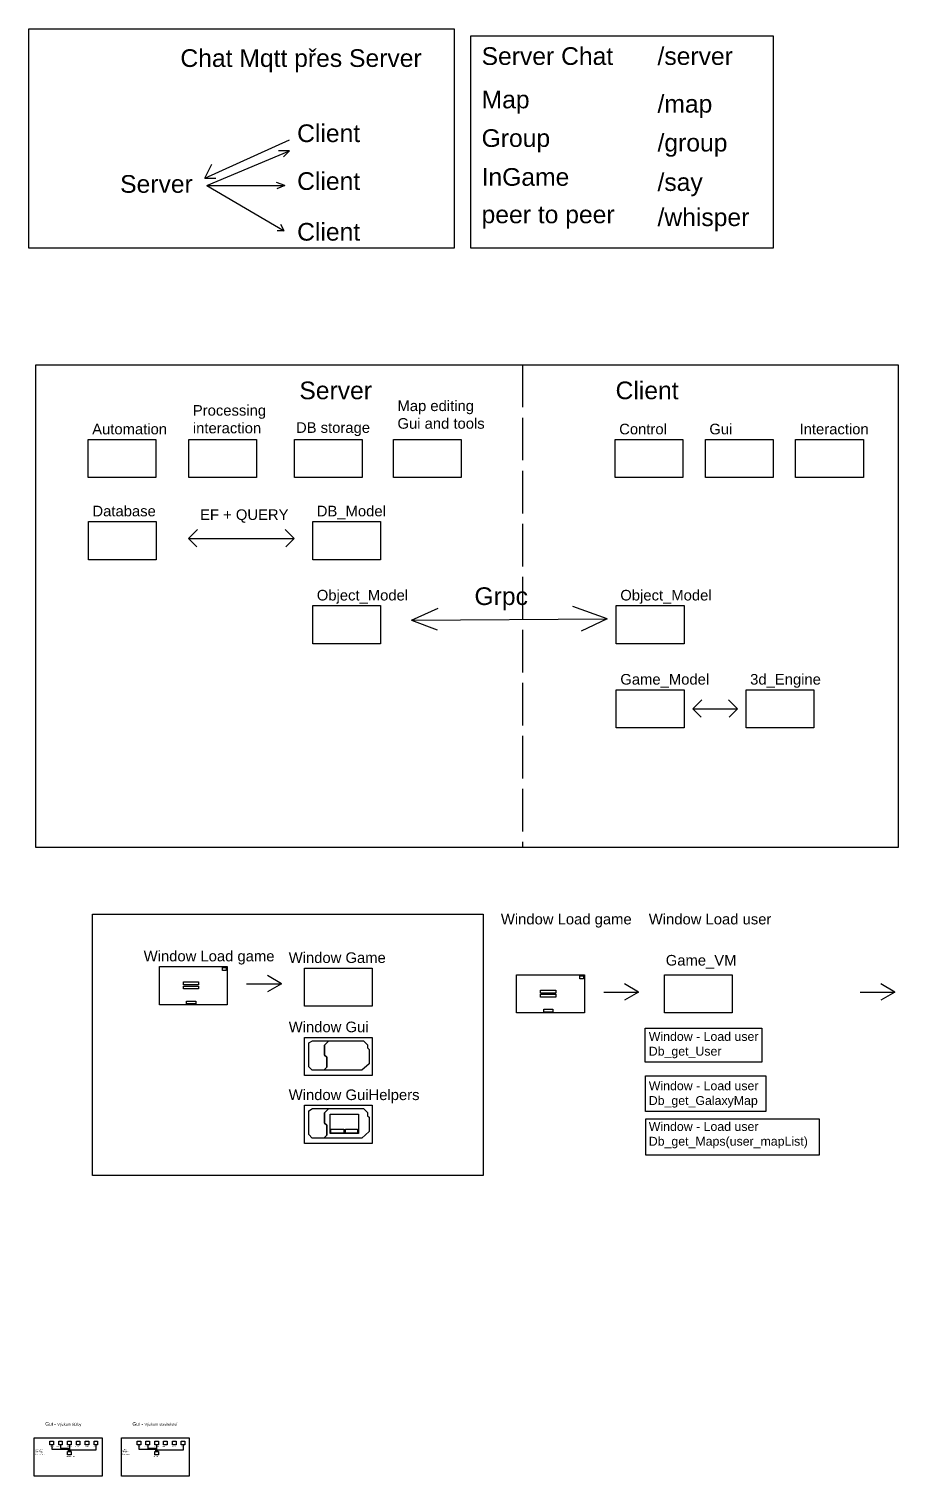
# Model space of a CAD drawing. Header units: millimetres. Extents: x 33057 to 249580, y -15894 to 47997.
# Drawn here: x 71760 to 96369, y -658 to 40291 of the extents above; entities that cross this region are included whole.
import ezdxf

# ---------------------------------------------------------------- set-up
doc = ezdxf.new("R2010")
doc.units = ezdxf.units.MM
doc.linetypes.add('ACAD_ISO02W100', pattern=[15, 12, -3])
for name, color, linetype in [('Kce', 9, 'Continuous'), ('Prvky', 103, 'Continuous'), ('základní', 4, 'Continuous')]:
    doc.layers.add(name, color=color, linetype=linetype)
doc.layers.add('Layer2', color=231, linetype='Continuous', plot=False)
doc.layers.add('Obrys', color=253, linetype='Continuous', lineweight=30)
doc.styles.get("Standard").update_dxf_attribs({"font": 'arial.ttf'})

msp = doc.modelspace()

# ---------------------------------------------------------------- linework, layer by layer
at = {"layer": 'Kce'}
for p, q in [((72356, 328), (72456, 328)), ((72456, 328), (72456, 228)), ((72606, 328), (72706, 328)), ((72706, 328), (72706, 228)), ((72856, 328), (72956, 328)), ((72956, 328), (72956, 228)), ((72956, 40), (72956, -60)), ((73106, 328), (73206, 328)), ((73206, 328), (73206, 228)), ((73356, 328), (73456, 328)), ((73456, 328), (73456, 228)), ((73606, 328), (73706, 328)), ((73706, 328), (73706, 228)), ((74825, 328), (74925, 328)), ((74925, 328), (74925, 228)), ((75075, 328), (75175, 328)), ((75175, 328), (75175, 228)), ((75325, 328), (75425, 328)), ((75425, 328), (75425, 228)), ((75425, 40), (75425, -60)), ((75575, 328), (75675, 328)), ((75675, 328), (75675, 228)), ((75825, 328), (75925, 328)), ((75925, 328), (75925, 228)), ((76075, 328), (76175, 328)), ((76175, 328), (76175, 228))]:
    msp.add_line(p, q, dxfattribs=at)
at = {"layer": 'Layer2'}
for p, q in [((72406, 228), (72406, 99)), ((72406, 99), (72871, 99)), ((72656, 228), (72656, 127)), ((72656, 127), (72885, 127)), ((72871, 99), (72871, 40)), ((72885, 127), (72885, 40)), ((72906, 228), (72906, 40)), ((73656, 79), (72934, 79)), ((72934, 79), (72934, 40)), ((73656, 228), (73656, 79)), ((74875, 228), (74875, 99)), ((74875, 99), (75340, 99)), ((75125, 228), (75125, 127)), ((75125, 127), (75355, 127)), ((75340, 99), (75340, 40)), ((75355, 127), (75355, 40)), ((75375, 228), (75375, 40)), ((76125, 79), (75404, 79)), ((75404, 79), (75404, 40)), ((76125, 228), (76125, 79))]:
    msp.add_line(p, q, dxfattribs=at)
at = {"layer": 'Obrys', "color": 30, "true_color": 0xf8991e}
for points in [[(73437, 28674), (75357, 28674), (75357, 27594), (73437, 27594)], [(76288, 28674), (78208, 28674), (78208, 27594), (76288, 27594)], [(79276, 28674), (81196, 28674), (81196, 27594), (79276, 27594)], [(82082, 28674), (84002, 28674), (84002, 27594), (82082, 27594)], [(88359, 28674), (90279, 28674), (90279, 27594), (88359, 27594)], [(90912, 28674), (92832, 28674), (92832, 27594), (90912, 27594)], [(93467, 28674), (95387, 28674), (95387, 27594), (93467, 27594)]]:
    msp.add_lwpolyline(points, close=True, dxfattribs=at)
at = {"layer": 'Obrys', "color": 217, "true_color": 0x93278f}
for points in [[(73445, 26353), (75365, 26353), (75365, 25273), (73445, 25273)], [(79797, 26353), (81717, 26353), (81717, 25273), (79797, 25273)], [(79797, 23973), (81717, 23973), (81717, 22893), (79797, 22893)], [(88392, 23973), (90312, 23973), (90312, 22893), (88392, 22893)], [(88392, 21592), (90312, 21592), (90312, 20512), (88392, 20512)], [(92068, 21592), (93988, 21592), (93988, 20512), (92068, 20512)]]:
    msp.add_lwpolyline(points, close=True, dxfattribs=at)
at = {"layer": 'Obrys'}
for points in [[(75455, 13760), (77375, 13760), (77375, 12680), (75455, 12680)], [(79561, 13715), (81481, 13715), (81481, 12635), (79561, 12635)], [(85567, 13526), (87487, 13526), (87487, 12446), (85567, 12446)], [(89756, 13526), (91676, 13526), (91676, 12446), (89756, 12446)], [(79561, 11756), (81481, 11756), (81481, 10676), (79561, 10676)], [(79561, 9835), (81481, 9835), (81481, 8755), (79561, 8755)], [(71910, 422), (73830, 422), (73830, -658), (71910, -658)], [(74380, 422), (76300, 422), (76300, -658), (74380, -658)], [(72356, 328), (72456, 328), (72456, 228), (72356, 228)], [(72606, 328), (72706, 328), (72706, 228), (72606, 228)], [(72856, 328), (72956, 328), (72956, 228), (72856, 228)], [(72856, 40), (72956, 40), (72956, -60), (72856, -60)], [(73106, 328), (73206, 328), (73206, 228), (73106, 228)], [(73356, 328), (73456, 328), (73456, 228), (73356, 228)], [(73606, 328), (73706, 328), (73706, 228), (73606, 228)], [(74825, 328), (74925, 328), (74925, 228), (74825, 228)], [(75075, 328), (75175, 328), (75175, 228), (75075, 228)], [(75325, 328), (75425, 328), (75425, 228), (75325, 228)], [(75325, 40), (75425, 40), (75425, -60), (75325, -60)], [(75575, 328), (75675, 328), (75675, 228), (75575, 228)], [(75825, 328), (75925, 328), (75925, 228), (75825, 228)], [(76075, 328), (76175, 328), (76175, 228), (76075, 228)]]:
    msp.add_lwpolyline(points, close=True, dxfattribs=at)
at = {"layer": 'základní', "color": 165, "lineweight": 30, "true_color": 0x5e67af}
for p, q in [((76745, 36069), (79140, 37152)), ((76745, 36069), (76941, 36460)), ((76745, 36069), (77055, 36069)), ((76278, 25870), (76533, 26126)), ((76278, 25870), (79268, 25870)), ((76278, 25870), (76514, 25634)), ((79268, 25870), (79012, 26126)), ((79268, 25870), (79031, 25634)), ((90555, 21052), (90810, 21308)), ((91826, 21052), (91571, 21308)), ((90555, 21052), (91826, 21052)), ((90555, 21052), (90792, 20815)), ((91826, 21052), (91590, 20815))]:
    msp.add_line(p, q, dxfattribs=at)
at = {"layer": 'základní', "color": 9, "lineweight": 30, "true_color": 0xd19cc7}
for p, q in [((76802, 35857), (79140, 36843)), ((79140, 36843), (78823, 36843)), ((79140, 36843), (78973, 36676)), ((76802, 35857), (79002, 35857)), ((76802, 35857), (78985, 34576)), ((79002, 35857), (78774, 35947)), ((79002, 35857), (78781, 35762)), ((78985, 34576), (78791, 34576)), ((78985, 34576), (78897, 34756))]:
    msp.add_line(p, q, dxfattribs=at)
at = {"layer": 'základní', "color": 114, "linetype": 'ACAD_ISO02W100', "lineweight": -2, "ltscale": 100, "true_color": 0x139b48}
msp.add_line((85733, 30784), (85733, 17125), dxfattribs=at)
at = {"layer": 'základní', "color": 30, "true_color": 0xf8991e}
msp.add_line((90279, 27594), (88359, 27594), dxfattribs=at)
at = {"layer": 'základní', "color": 217, "true_color": 0x93278f}
for p, q in [((75365, 26353), (75365, 25273)), ((81717, 26353), (81717, 25273)), ((75365, 25273), (73445, 25273)), ((81717, 25273), (79797, 25273)), ((81717, 23973), (81717, 22893)), ((90312, 23973), (90312, 22893)), ((81717, 22893), (79797, 22893)), ((90312, 22893), (88392, 22893)), ((90312, 21592), (90312, 20512)), ((93988, 21592), (93988, 20512)), ((90312, 20512), (88392, 20512))]:
    msp.add_line(p, q, dxfattribs=at)
at = {"layer": 'základní', "color": 52, "lineweight": 30, "true_color": 0xc8c92d}
for p, q in [((82591, 23557), (83344, 23905)), ((88136, 23596), (87165, 23952)), ((82591, 23557), (88136, 23596)), ((82591, 23557), (83319, 23289)), ((88136, 23596), (87395, 23253))]:
    msp.add_line(p, q, dxfattribs=at)
at = {"layer": 'základní'}
for p, q in [((77375, 13760), (77375, 12680)), ((81481, 13715), (81481, 12635)), ((87487, 13526), (87487, 12446)), ((91676, 13526), (91676, 12446)), ((77375, 12680), (75455, 12680)), ((81481, 12635), (79561, 12635)), ((87487, 12446), (85567, 12446)), ((91676, 12446), (89756, 12446)), ((81481, 11756), (81481, 10676)), ((81481, 10676), (79561, 10676)), ((81481, 9835), (81481, 8755)), ((81481, 8755), (79561, 8755)), ((71910, -658), (71910, 422)), ((71910, 422), (73830, 422)), ((73830, 422), (73830, -658)), ((74380, -658), (74380, 422)), ((74380, 422), (76300, 422)), ((76300, 422), (76300, -658)), ((73830, -658), (71910, -658)), ((76300, -658), (74380, -658))]:
    msp.add_line(p, q, dxfattribs=at)
at = {"layer": 'základní', "color": 7, "lineweight": 30, "true_color": 0xffffff}
for p, q in [((77924, 13271), (78911, 13271)), ((78911, 13271), (78511, 13502)), ((78911, 13271), (78511, 13040)), ((89024, 13037), (88623, 13268)), ((96282, 13037), (95881, 13268)), ((88037, 13037), (89024, 13037)), ((89024, 13037), (88623, 12806)), ((95295, 13037), (96282, 13037)), ((96282, 13037), (95881, 12806))]:
    msp.add_line(p, q, dxfattribs=at)
at = {"layer": 'základní', "color": 9, "lineweight": 30, "true_color": 0xd19cc7}
msp.add_lwpolyline([(71760, 40291), (83799, 40291), (83799, 34091), (71760, 34091)], close=True, dxfattribs=at)
at = {"layer": 'základní', "color": 85, "lineweight": 30, "true_color": 0x58ba48}
msp.add_lwpolyline([(84276, 40098), (92837, 40098), (92837, 34087), (84276, 34087)], close=True, dxfattribs=at)
at = {"layer": 'základní', "color": 52, "lineweight": 30, "true_color": 0xc8c92d}
msp.add_lwpolyline([(71955, 30784), (96369, 30784), (96369, 17125), (71955, 17125)], close=True, dxfattribs=at)
at = {"layer": 'základní', "color": 215, "lineweight": 30, "true_color": 0xa953a0}
msp.add_lwpolyline([(73558, 15243), (84624, 15243), (84624, 7848), (73558, 7848)], close=True, dxfattribs=at)
at = {"layer": 'základní', "color": 7, "lineweight": 30, "true_color": 0xffffff}
for points in [[(77241, 13731), (77348, 13731), (77348, 13649), (77241, 13649)], [(76133, 13324), (76566, 13324), (76566, 13242), (76133, 13242)], [(76133, 13209), (76566, 13209), (76566, 13128), (76133, 13128)], [(87354, 13497), (87461, 13497), (87461, 13415), (87354, 13415)], [(76225, 12784), (76486, 12784), (76486, 12703), (76225, 12703)], [(86246, 13090), (86679, 13090), (86679, 13008), (86246, 13008)], [(86246, 12975), (86679, 12975), (86679, 12894), (86246, 12894)], [(86338, 12550), (86598, 12550), (86598, 12469), (86338, 12469)], [(89216, 10664), (92628, 10664), (92628, 9660), (89216, 9660)], [(80288, 9585), (81090, 9585), (81090, 9033), (80288, 9033)], [(89223, 9449), (94131, 9449), (94131, 8424), (89223, 8424)], [(80305, 9162), (80679, 9162), (80679, 9046), (80305, 9046)], [(80723, 9156), (81063, 9156), (81063, 9045), (80723, 9045)]]:
    msp.add_lwpolyline(points, close=True, dxfattribs=at)
at = {"layer": 'základní', "color": 217, "lineweight": 30, "true_color": 0x93278f}
msp.add_lwpolyline([(89210, 12012), (92514, 12012), (92514, 11051), (89210, 11051)], close=True, dxfattribs=at)
at = {"layer": 'základní', "color": 67, "lineweight": 30, "true_color": 0x727430}
for points in [[(80114, 10823), (79784, 10823), (79683, 10924), (79683, 11598), (79791, 11659), (80256, 11659), (80133, 11536), (80133, 11252), (80195, 11193), (80195, 10909)], [(80133, 11536), (80256, 11659), (81238, 11659), (81351, 11546), (81351, 11458), (81394, 11415), (81394, 11009), (81189, 10823), (80114, 10823), (80195, 10909), (80195, 11193), (80133, 11252)], [(80114, 8903), (79784, 8903), (79683, 9004), (79683, 9678), (79791, 9738), (80256, 9738), (80133, 9616), (80133, 9331), (80195, 9272), (80195, 8989)], [(80133, 9616), (80256, 9738), (81238, 9738), (81351, 9626), (81351, 9538), (81394, 9495), (81394, 9088), (81189, 8903), (80114, 8903), (80195, 8989), (80195, 9272), (80133, 9331)]]:
    msp.add_lwpolyline(points, close=True, dxfattribs=at)

# ---------------------------------------------------------------- texts
at = {"layer": 'Obrys', "attachment_point": 1}
for s, width, heights, insert, char_height in [('Chat Mqtt přes Server', 7260.8, [1361], (76049, 39716), 500), ('Server Chat', 5124.03, [614], (84577, 39773), 500), ('/server', 5124.03, [614], (89558, 39773), 500), ('Map', 5124.03, [614], (84577, 38545), 500), ('/map', 5124.03, [614], (89558, 38423), 500), ('Client', 1690.49, [350], (79354, 37590), 500), ('Group', 5124.03, [614], (84577, 37453), 500), ('/group', 5124.03, [614], (89558, 37323), 500), ('Server', 2028.58, [350], (74343, 36155), 500), ('Client', 1690.49, [350], (79354, 36236), 500), ('InGame', 5124.03, [614], (84577, 36353), 500), ('/say', 5124.03, [614], (89558, 36207), 500), ('peer to peer', 5124.03, [614], (84577, 35293), 500), ('/whisper', 5124.03, [614], (89558, 35213), 500), ('Client', 1690.49, [350], (79354, 34801), 500), ('Server', 2028.58, [350], (79417, 30313), 500), ('Client', 1690.49, [350], (88370, 30313), 500), ('Processing interaction ', 2402.09, [936], (76402, 29648), 300), ('Map editing Gui and tools', 2687.18, [918], (82195, 29778), 300), ('Automation', 2206.76, [350], (73551, 29119), 300), ('DB storage', 3270.24, [915], (79322, 29161), 300), ('Control', 2206.76, [350], (88473, 29119), 300), ('Gui', 2206.76, [350], (91026, 29119), 300), ('Interaction', 2206.76, [350], (93580, 29119), 300), ('Database', 2206.76, [350], (73559, 26799), 300), ('EF + QUERY', 2775.09, [799], (76606, 26697), 300), ('DB_Model', 2206.76, [350], (79911, 26799), 300), ('Object_Model', 2206.76, [350], (79911, 24418), 300), ('Grpc', 2028.58, [350], (84375, 24490), 500), ('Object_Model', 2206.76, [350], (88505, 24418), 300), ('Game_Model', 2206.76, [350], (88505, 22038), 300), ('3d_Engine', 2206.76, [350], (92181, 22038), 300), ('Window Load game', 5300.76, [350], (85123, 15252), 300), ('Window Load user', 5300.76, [350], (89311, 15252), 300), ('Window Load game', 5300.76, [350], (75010, 14206), 300), ('Window Game', 3190.11, [434], (79116, 14161), 300), ('Game_VM', 3144.33, [328], (89791, 14088), 300), ('Window Gui', 3190.11, [434], (79116, 12201), 300), ('Window GuiHelpers', 3909.55, [458], (79116, 10281), 300), ('Gui - {\\fCascadia Mono|b0|i0|c238|p49;\\H0.79167x;\\C96;\\c32768;Výzkum těžby}', 1557.37, [348], (72222, 867), 100), ('Gui - {\\fCascadia Mono|b0|i0|c238|p49;\\H0.79167x;\\C96;\\c32768;Výzkum stavitelství}', 1557.37, [348], (74691, 867), 100)]:
    msp.add_mtext_dynamic_manual_height_columns(s, width=width, gutter_width=12.5, heights=heights, dxfattribs=dict(at, insert=insert, char_height=char_height))
at = {"layer": 'Obrys', "color": 141, "true_color": 0xadddf7, "char_height": 250, "attachment_point": 1}
for s, insert in [('Window - Load user\\PDb_get_User', (89311, 11906)), ('Window - Load user\\PDb_get_GalaxyMap', (89311, 10510)), ('Window - Load user\\PDb_get_Maps(user_mapList)', (89311, 9358))]:
    msp.add_mtext_dynamic_manual_height_columns(s, width=3199.4, gutter_width=12.5, heights=[1412], dxfattribs=dict(at, insert=insert))
at = {"layer": 'Prvky', "char_height": 30, "attachment_point": 1}
for s, insert in [('{\\fCascadia Mono|b0|i0|c238|p49;\\H0.79167x;\\C5;PlanetaryMining}', (71928, 110)), ('{\\fCascadia Mono|b0|i0|c238|p49;\\H0.79167x;Buildings}', (74398, 110)), ('{\\fCascadia Mono|b0|i0|c238|p49;\\H0.79167x;\\C5;PlanetaryMining}', (72811, -86)), ('{\\fCascadia Mono|b0|i0|c238|p49;\\H0.79167x;Buildings}', (75281, -86))]:
    msp.add_mtext_dynamic_manual_height_columns(s, width=151.56, gutter_width=12.5, heights=[0], dxfattribs=dict(at, insert=insert))
at = {"layer": 'základní', "attachment_point": 1}
for s, width, heights, insert, char_height in [('{\\fCascadia Mono|b0|i0|c238|p49;\\H0.79167x;\\C5;OrbitalMining}', 229.63, [0], (71933, 68), 30), ('{\\fCascadia Mono|b0|i0|c238|p49;\\H0.79167x;PlasmaMining}', 229.63, [0], (71933, 35), 30), ('{\\fCascadia Mono|b0|i0|c238|p49;\\H0.79167x;Energy}', 151.56, [0], (72355, 185), 30), ('{\\fCascadia Mono|b0|i0|c238|p49;\\H0.79167x;2}', 41.45, [34], (72392, 164), 60), ('{\\fCascadia Mono|b0|i0|c238|p49;\\H0.79167x;\\C5;Materials}', 229.63, [0], (72546, 185), 30), ('{\\fCascadia Mono|b0|i0|c238|p49;\\H0.79167x;2}', 41.45, [34], (72642, 164), 60), ('{\\fCascadia Mono|b0|i0|c238|p49;\\H0.79167x;\\C5;Reactions}', 229.63, [0], (72826, 185), 30), ('{\\fCascadia Mono|b0|i0|c238|p49;\\H0.79167x;3}', 41.45, [34], (72892, 164), 60), ('{\\fCascadia Mono|b0|i0|c238|p49;\\H0.79167x;\\C5;Attack}', 229.63, [0], (73076, 185), 30), ('{\\fCascadia Mono|b0|i0|c238|p49;\\H0.79167x;Defense}', 229.63, [0], (73336, 185), 30), ('{\\fCascadia Mono|b0|i0|c238|p49;\\H0.79167x;Mining}', 229.63, [0], (73586, 185), 30), ('{\\fCascadia Mono|b0|i0|c238|p49;\\H0.79167x;2}', 41.45, [34], (73642, 164), 60), ('{\\fCascadia Mono|b0|i0|c238|p49;\\H0.79167x;SpaceStation}', 229.63, [0], (74402, 68), 30), ('{\\fCascadia Mono|b0|i0|c238|p49;\\H0.79167x;Satellites}', 229.63, [0], (74402, 35), 30), ('{\\fCascadia Mono|b0|i0|c238|p49;\\H0.79167x;Energy}', 151.56, [0], (74824, 185), 30), ('{\\fCascadia Mono|b0|i0|c238|p49;\\H0.79167x;2}', 41.45, [34], (74861, 164), 60), ('{\\fCascadia Mono|b0|i0|c238|p49;\\H0.79167x;\\C5;Materials}', 229.63, [0], (75015, 185), 30), ('{\\fCascadia Mono|b0|i0|c238|p49;\\H0.79167x;2}', 41.45, [34], (75111, 164), 60), ('{\\fCascadia Mono|b0|i0|c238|p49;\\H0.79167x;\\C5;Reactions}', 229.63, [0], (75295, 185), 30), ('{\\fCascadia Mono|b0|i0|c238|p49;\\H0.79167x;3}', 41.45, [34], (75361, 164), 60), ('{\\fCascadia Mono|b0|i0|c238|p49;\\H0.79167x;\\C5;Attack}', 229.63, [0], (75545, 185), 30), ('{\\fCascadia Mono|b0|i0|c238|p49;\\H0.79167x;Defense}', 229.63, [0], (75805, 185), 30), ('{\\fCascadia Mono|b0|i0|c238|p49;\\H0.79167x;Mining}', 229.63, [0], (76055, 185), 30), ('{\\fCascadia Mono|b0|i0|c238|p49;\\H0.79167x;2}', 41.45, [34], (76111, 164), 60), ('{\\fCascadia Mono|b0|i0|c238|p49;\\H0.79167x;HighEnergyMining}', 229.63, [0], (71933, -26), 30), ('{\\fCascadia Mono|b0|i0|c238|p49;\\H0.79167x;GalacticGates}', 229.63, [0], (74402, -26), 30)]:
    msp.add_mtext_dynamic_manual_height_columns(s, width=width, gutter_width=12.5, heights=heights, dxfattribs=dict(at, insert=insert, char_height=char_height))

doc.saveas('drawing.dxf')
